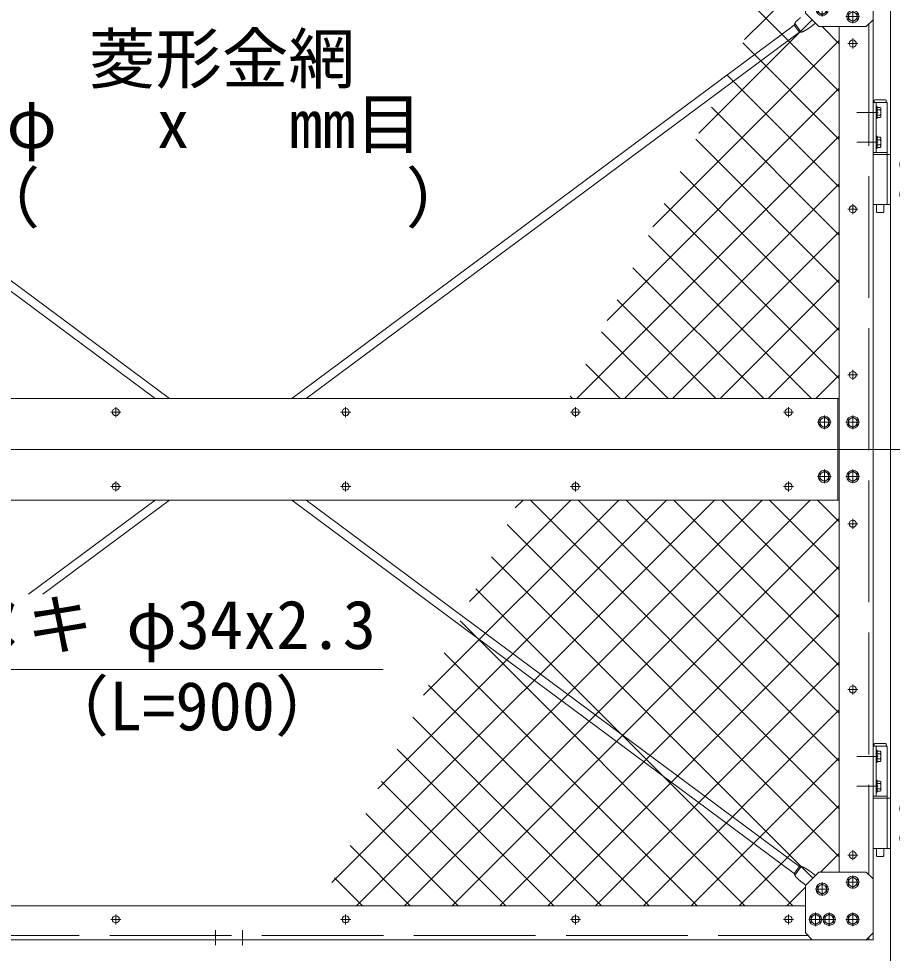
# Model space of a CAD drawing. Units: millimetres, scale not verified. Extents: x -6300 to 6300, y -4455 to 4455.
# Drawn here: x -1402 to -110, y -115 to 1266 of the extents above; entities that cross this region are included whole.
import ezdxf
from ezdxf.enums import TextEntityAlignment as Align

# ---------------------------------------------------------------- set-up
doc = ezdxf.new("R2010")
doc.units = ezdxf.units.MM
doc.header["$LTSCALE"] = 30
doc.linetypes.add('DASHED', pattern=[7.5, 6, -1.5])
doc.linetypes.add('USER1', pattern=[50.8, 31.75, -6.35, 6.35, -6.35])
for name, color, linetype, lineweight in [('0-0_D-STR1', 1, 'Continuous', 18), ('0-1_D-BMK', 2, 'USER1', 13), ('0-5_D-STR3', 3, 'Continuous', 13), ('0-6_D-STR2', 7, 'Continuous', 9), ('0-7_D-STR-TXT', 7, 'Continuous', 9), ('0-8_D-STR-DIM', 7, 'Continuous', 9)]:
    doc.layers.add(name, color=color, linetype=linetype, lineweight=lineweight)
doc.styles.add('ＭＳ ゴシック', font='')
doc.styles.get('ＭＳ ゴシック').set_extended_font_data('MS Gothic')

# ---------------------------------------------------------------- blocks, each defined once
blk = doc.blocks.new('U52')
at = {"layer": '0-1_D-BMK'}
for p, q in [((300, 0), (-300, 0)), ((0, -300), (0, 300))]:
    blk.add_line(p, q, dxfattribs=at)
at = {"layer": '0-5_D-STR3'}
blk.add_lwpolyline([(194.9, 112.5), (0, 225), (-194.9, 112.5), (-194.9, -112.5), (0, -225), (194.9, -112.5)], close=True, dxfattribs=at)
for radius in [270, 194.9]:
    blk.add_circle((0, 0), radius, dxfattribs=at)
blk = doc.blocks.new('U71')
at = {"layer": '0-5_D-STR3'}
blk.add_line((2700, -2400), (2100, -3000), dxfattribs=at)
blk.add_lwpolyline([(2700, -2400), (2700, -300), (2400, 0), (0, 0), (-300, -300), (-300, -2700), (0, -3000), (2100, -3000)], dxfattribs=at)
at = {"layer": '0-8_D-STR-DIM'}
for p in [(600, -900), (1650.1, -900), (2250.1, -900), (1956.2, -2243.8), (600, -2550)]:
    blk.add_blockref('U52', p, dxfattribs=at)
blk = doc.blocks.new('U74')
at = {"layer": '0-1_D-BMK'}
for p, q in [((721.6, -450), (-409.6, -450)), ((721.6, -1770), (-409.6, -1770))]:
    blk.add_line(p, q, dxfattribs=at)
at = {"layer": '0-5_D-STR3'}
for p, q in [((-630, 0), (0, 0)), ((-630, 0), (-630, -4530)), ((-75, 120), (-555, 120)), ((-555, 0), (-75, 0)), ((-135, 0), (-135, -2220)), ((0, 0), (0, -4530)), ((-348, -281.1), (-348, -618.9)), ((-315.6, -225), (-183, -225)), ((-315.6, -337.2), (-183, -337.2)), ((-183, -180), (-135, -180)), ((-183, -225), (-183, -675)), ((-135, -180), (-135, -720)), ((-315.6, -562.8), (-183, -562.8)), ((-315.6, -675), (-183, -675)), ((-348, -1601.1), (-348, -1938.9)), ((-315.6, -1545), (-183, -1545)), ((-315.6, -1657.2), (-183, -1657.2)), ((-183, -1500), (-135, -1500)), ((-183, -1545), (-183, -1995)), ((-135, -1500), (-135, -2040)), ((-315.6, -1882.8), (-183, -1882.8)), ((-315.6, -1995), (-183, -1995)), ((-780, -2310), (-630, -2310)), ((-630, -2220), (0, -2220)), ((-630, -2310), (0, -2310)), ((-1455, -2535), (-1650, -2647.2)), ((-1650, -2647.2), (-1650, -2872.8)), ((-1455, -2985), (-1650, -2872.8)), ((-1455, -2535), (-1260, -2647.2)), ((-1455, -2985), (-1260, -2872.8)), ((-1260, -2647.2), (-1260, -2872.8)), ((-1455, -3855), (-1650, -3967.2)), ((-1650, -4192.8), (-1650, -3967.2)), ((-1455, -3855), (-1260, -3967.2)), ((-1260, -4192.8), (-1260, -3967.2)), ((-1455, -4305), (-1650, -4192.8)), ((-1455, -4305), (-1260, -4192.8)), ((-780, -4530), (-630, -4530)), ((-630, -4530), (0, -4530)), ((-475.5, -4530), (-475.5, -4860)), ((-154.5, -4530), (-154.5, -4860)), ((-475.5, -4860), (-445.5, -4890)), ((-445.5, -4890), (-184.5, -4890)), ((-184.5, -4890), (-154.5, -4860))]:
    blk.add_line(p, q, dxfattribs=at)
for points in [[(-183, -180), (-183, -720), (-135, -720)], [(-183, -1500), (-183, -2040), (-135, -2040)]]:
    blk.add_lwpolyline(points, dxfattribs=at)
for centre, radius in [((-1455, -2760), 270), ((-1455, -2760), 195), ((-1455, -4080), 270), ((-1455, -4080), 195)]:
    blk.add_circle(centre, radius, dxfattribs=at)
for centre, radius, start, end in [((-537.5, 60), 62.5, 106.2602, 253.7398), ((-92.5, 60), 62.5, 286.2602, 73.7398), ((-283.2, -281.1), 64.8, 120, 240), ((-135.6, -450), 212.4, 147.93138, 212.06862), ((-283.2, -618.9), 64.8, 120, 240), ((-283.2, -1601.1), 64.8, 120, 240), ((-135.6, -1770), 212.4, 147.93138, 212.06862), ((-283.2, -1938.9), 64.8, 120, 240)]:
    blk.add_arc(centre, radius, start, end, dxfattribs=at)

msp = doc.modelspace()

# ---------------------------------------------------------------- linework, layer by layer
at = {"layer": '0-0_D-STR1', "linetype": 'DASHED'}
for p, q in [((-144.01, 1258.73), (-144.01, 0.73)), ((-1942.01, -89.27), (-234.01, -89.27)), ((-144.01, -91.27), (-144.01, -95.27))]:
    msp.add_line(p, q, dxfattribs=at)
at = {"layer": '0-0_D-STR1'}
for p, q in [((-138.01, 1264.73), (-138.01, -5.27)), ((-188.01, 1254.73), (-188.01, 4.73)), ((-1988.01, 704.73), (-188.01, 704.73)), ((-190.01, 704.73), (-190.01, 554.73)), ((-1988.01, 554.73), (-188.01, 554.73)), ((-1938.01, -45.27), (-238.01, -45.27)), ((-1948.01, -95.27), (-228.01, -95.27)), ((-138.01, -95.27), (-148.01, -95.27)), ((-138.01, -85.27), (-138.01, -95.27))]:
    msp.add_line(p, q, dxfattribs=at)
msp.add_lwpolyline([(12.99, -595.27), (-112.01, -595.27), (-112.01, 1778.73)], dxfattribs=at)
at = {"layer": '0-1_D-BMK'}
for p, q in [((-168.01, 1237.17), (-168.01, 1222.29)), ((-175.45, 1229.73), (-160.57, 1229.73)), ((-175.45, 984.73), (-160.57, 984.73)), ((-168.01, 992.17), (-168.01, 977.29)), ((-168.01, 747.17), (-168.01, 732.29)), ((-175.45, 739.73), (-160.57, 739.73)), ((-1258.01, 692.17), (-1258.01, 677.29)), ((-918.01, 692.17), (-918.01, 677.29)), ((-578.01, 692.17), (-578.01, 677.29)), ((-263.01, 692.17), (-263.01, 677.29)), ((-1265.45, 684.73), (-1250.57, 684.73)), ((-925.45, 684.73), (-910.57, 684.73)), ((-585.45, 684.73), (-570.57, 684.73)), ((-270.45, 684.73), (-255.57, 684.73)), ((-1258.01, 582.17), (-1258.01, 567.29)), ((-918.01, 582.17), (-918.01, 567.29)), ((-578.01, 582.17), (-578.01, 567.29)), ((-263.01, 582.17), (-263.01, 567.29)), ((-1265.45, 574.73), (-1250.57, 574.73)), ((-925.45, 574.73), (-910.57, 574.73)), ((-585.45, 574.73), (-570.57, 574.73)), ((-270.45, 574.73), (-255.57, 574.73)), ((-168.01, 527.17), (-168.01, 512.29)), ((-175.45, 519.73), (-160.57, 519.73)), ((-168.01, 282.17), (-168.01, 267.29)), ((-175.45, 274.73), (-160.57, 274.73)), ((-175.45, 29.73), (-160.57, 29.73)), ((-168.01, 37.17), (-168.01, 22.29)), ((-1265.45, -65.27), (-1250.57, -65.27)), ((-1258.01, -57.83), (-1258.01, -72.71)), ((-925.45, -65.27), (-910.57, -65.27)), ((-918.01, -57.83), (-918.01, -72.71)), ((-585.45, -65.27), (-570.57, -65.27)), ((-578.01, -57.83), (-578.01, -72.71)), ((-270.45, -65.27), (-255.57, -65.27)), ((-263.01, -57.83), (-263.01, -72.71)), ((-1110.72, -103.27), (-1110.72, -81.27)), ((-1070.72, -103.27), (-1070.72, -81.27))]:
    msp.add_line(p, q, dxfattribs=at)
at = {"layer": '0-5_D-STR3'}
for p, q in [((-253.79, 1259.17), (-244.47, 1246.63)), ((-223.07, 1259.8), (-233.53, 1252.03)), ((-1199.62, 704.73), (-1929.06, 1246.61)), ((-1178.32, 704.73), (-1921.49, 1256.8)), ((-997.69, 704.73), (-254.52, 1256.8)), ((-976.4, 704.73), (-246.95, 1246.61)), ((-254.52, 1256.8), (-246.95, 1246.61)), ((-1387.19, 415.39), (-1199.62, 554.73)), ((-1365.89, 415.39), (-1178.32, 554.73)), ((-254.52, 2.66), (-997.69, 554.73)), ((-246.95, 12.86), (-976.4, 554.73)), ((-246.95, 12.86), (-254.52, 2.66)), ((-244.47, 12.84), (-253.79, 0.3)), ((-223.07, -0.33), (-233.53, 7.44)), ((-237.37, -14.63), (-245.46, -8.62))]:
    msp.add_line(p, q, dxfattribs=at)
for points in [[(-254.52, 1256.8), (-254.45, 1257.04), (-254.38, 1257.28), (-254.32, 1257.51), (-254.25, 1257.75), (-254.18, 1257.99), (-254.11, 1258.23), (-254.03, 1258.46), (-253.96, 1258.7), (-253.88, 1258.93), (-253.79, 1259.16), (-253.7, 1259.38), (-253.61, 1259.61), (-253.5, 1259.83), (-253.39, 1260.05), (-253.28, 1260.26), (-253.16, 1260.47), (-253.03, 1260.68), (-252.89, 1260.88), (-252.76, 1261.08), (-252.61, 1261.28), (-252.46, 1261.48), (-252.31, 1261.67), (-252.15, 1261.86), (-251.99, 1262.05), (-251.83, 1262.23), (-251.66, 1262.42), (-251.49, 1262.6), (-251.32, 1262.78), (-251.15, 1262.96), (-250.97, 1263.14), (-250.79, 1263.31), (-250.61, 1263.49), (-250.43, 1263.66), (-250.25, 1263.83), (-250.06, 1264), (-249.88, 1264.17), (-249.7, 1264.34), (-249.52, 1264.51), (-249.33, 1264.68)], [(-249.33, 1264.68), (-249.15, 1264.85), (-248.97, 1265.02), (-248.79, 1265.19), (-248.6, 1265.35), (-248.42, 1265.52), (-248.24, 1265.68), (-248.05, 1265.85), (-247.87, 1266.01), (-247.69, 1266.18), (-247.51, 1266.34), (-247.32, 1266.5), (-247.14, 1266.66), (-246.95, 1266.82), (-246.77, 1266.98), (-246.58, 1267.14), (-246.4, 1267.3), (-246.21, 1267.46), (-246.02, 1267.61), (-245.84, 1267.77), (-245.65, 1267.93), (-245.46, 1268.08)], [(-246.95, 1246.61), (-246.7, 1246.61), (-246.45, 1246.6), (-246.21, 1246.6), (-245.96, 1246.6), (-245.71, 1246.59), (-245.47, 1246.59), (-245.22, 1246.6), (-244.97, 1246.6), (-244.73, 1246.61), (-244.48, 1246.63), (-244.24, 1246.65), (-244, 1246.68), (-243.76, 1246.71), (-243.52, 1246.75), (-243.28, 1246.8), (-243.04, 1246.86), (-242.81, 1246.92), (-242.57, 1246.99), (-242.34, 1247.06), (-242.11, 1247.14), (-241.88, 1247.23), (-241.65, 1247.32), (-241.42, 1247.41), (-241.2, 1247.51), (-240.97, 1247.62), (-240.75, 1247.72), (-240.52, 1247.83), (-240.3, 1247.95), (-240.08, 1248.06), (-239.86, 1248.18), (-239.64, 1248.3), (-239.42, 1248.42), (-239.2, 1248.55), (-238.98, 1248.67), (-238.77, 1248.8), (-238.55, 1248.92), (-238.33, 1249.05), (-238.12, 1249.17), (-237.91, 1249.3)], [(-237.91, 1249.3), (-237.69, 1249.43), (-237.48, 1249.55), (-237.27, 1249.68), (-237.05, 1249.81), (-236.84, 1249.93), (-236.63, 1250.06), (-236.42, 1250.19), (-236.21, 1250.31), (-236, 1250.44), (-235.79, 1250.57), (-235.58, 1250.7), (-235.38, 1250.83), (-235.17, 1250.96), (-234.96, 1251.09), (-234.76, 1251.22), (-234.55, 1251.35), (-234.35, 1251.49), (-234.14, 1251.62), (-233.94, 1251.76), (-233.74, 1251.89), (-233.53, 1252.03)], [(-254.52, 2.66), (-254.45, 2.43), (-254.38, 2.19), (-254.32, 1.95), (-254.25, 1.71), (-254.18, 1.48), (-254.11, 1.24), (-254.03, 1), (-253.96, 0.77), (-253.88, 0.54), (-253.79, 0.31), (-253.7, 0.08), (-253.61, -0.14), (-253.5, -0.36), (-253.39, -0.58), (-253.28, -0.79), (-253.16, -1), (-253.03, -1.21), (-252.89, -1.41), (-252.76, -1.62), (-252.61, -1.81), (-252.46, -2.01), (-252.31, -2.2), (-252.15, -2.39), (-251.99, -2.58), (-251.83, -2.77), (-251.66, -2.95), (-251.49, -3.13), (-251.32, -3.31), (-251.15, -3.49), (-250.97, -3.67), (-250.79, -3.85), (-250.61, -4.02), (-250.43, -4.19), (-250.25, -4.37), (-250.06, -4.54), (-249.88, -4.71), (-249.7, -4.88), (-249.52, -5.05), (-249.33, -5.22)], [(-246.95, 12.86), (-246.7, 12.86), (-246.45, 12.86), (-246.21, 12.87), (-245.96, 12.87), (-245.71, 12.87), (-245.47, 12.87), (-245.22, 12.87), (-244.97, 12.87), (-244.73, 12.86), (-244.48, 12.84), (-244.24, 12.82), (-244, 12.79), (-243.76, 12.76), (-243.52, 12.71), (-243.28, 12.67), (-243.04, 12.61), (-242.81, 12.55), (-242.57, 12.48), (-242.34, 12.4), (-242.11, 12.32), (-241.88, 12.24), (-241.65, 12.15), (-241.42, 12.05), (-241.2, 11.95), (-240.97, 11.85), (-240.75, 11.74), (-240.52, 11.63), (-240.3, 11.52), (-240.08, 11.4), (-239.86, 11.29), (-239.64, 11.17), (-239.42, 11.04), (-239.2, 10.92), (-238.98, 10.8), (-238.77, 10.67), (-238.55, 10.54), (-238.33, 10.42), (-238.12, 10.29), (-237.91, 10.17)], [(-237.91, 10.17), (-237.69, 10.04), (-237.48, 9.91), (-237.27, 9.79), (-237.05, 9.66), (-236.84, 9.53), (-236.63, 9.41), (-236.42, 9.28), (-236.21, 9.15), (-236, 9.02), (-235.79, 8.9), (-235.58, 8.77), (-235.38, 8.64), (-235.17, 8.51), (-234.96, 8.38), (-234.76, 8.24), (-234.55, 8.11), (-234.35, 7.98), (-234.14, 7.85), (-233.94, 7.71), (-233.74, 7.58), (-233.53, 7.44)], [(-249.33, -5.22), (-249.15, -5.38), (-248.97, -5.55), (-248.79, -5.72), (-248.6, -5.89), (-248.42, -6.05), (-248.24, -6.22), (-248.05, -6.38), (-247.87, -6.55), (-247.69, -6.71), (-247.51, -6.87), (-247.32, -7.03), (-247.14, -7.19), (-246.95, -7.36), (-246.77, -7.52), (-246.58, -7.67), (-246.4, -7.83), (-246.21, -7.99), (-246.02, -8.15), (-245.84, -8.3), (-245.65, -8.46), (-245.46, -8.62)]]:
    msp.add_lwpolyline(points, dxfattribs=at)
for centre in [(-168.01, 1229.73), (-168.01, 984.73), (-168.01, 739.73), (-1258.01, 684.73), (-918.01, 684.73), (-578.01, 684.73), (-263.01, 684.73), (-1258.01, 574.73), (-918.01, 574.73), (-578.01, 574.73), (-263.01, 574.73), (-168.01, 519.73), (-168.01, 274.73), (-168.01, 29.73), (-1258.01, -65.27), (-918.01, -65.27), (-578.01, -65.27), (-263.01, -65.27)]:
    msp.add_circle(centre, 5.25, dxfattribs=at)
at = {"layer": '0-6_D-STR2'}
for p, q in [((-328.08, 1235.68), (-259.03, 1304.73)), ((-188.01, 1158.76), (-307.32, 1278.08)), ((-395.88, 1097.18), (-228.16, 1264.89)), ((-188.01, 1229.48), (-213.26, 1254.73)), ((-463.67, 958.67), (-188.01, 1234.33)), ((-188.01, 1088.05), (-330.56, 1230.61)), ((-188.01, 1017.34), (-353.8, 1183.14)), ((-531.47, 820.16), (-188.01, 1163.62)), ((-188.01, 946.63), (-377.04, 1135.66)), ((-576.19, 704.73), (-188.01, 1092.91)), ((-188.01, 875.92), (-400.27, 1088.19)), ((-188.01, 805.21), (-423.51, 1040.72)), ((-505.47, 704.73), (-188.01, 1022.2)), ((-188.01, 734.5), (-446.75, 993.24)), ((-228.95, 704.73), (-469.99, 945.77)), ((-434.76, 704.73), (-188.01, 951.49)), ((-299.66, 704.73), (-493.22, 898.3)), ((-364.05, 704.73), (-188.01, 880.78)), ((-370.37, 704.73), (-516.46, 850.82)), ((-441.08, 704.73), (-539.7, 803.35)), ((-293.34, 704.73), (-188.01, 810.07)), ((-511.79, 704.73), (-562.93, 755.88)), ((-222.63, 704.73), (-188.01, 739.36)), ((-582.5, 704.73), (-586.17, 708.4)), ((-938.24, -10.88), (-372.63, 554.73)), ((-901.92, -45.27), (-301.92, 554.73)), ((-870.45, 127.63), (-443.34, 554.73)), ((-831.21, -45.27), (-231.21, 554.73)), ((-802.65, 266.14), (-514.05, 554.73)), ((-734.85, 404.64), (-584.76, 554.73)), ((-667.06, 543.15), (-655.47, 554.73)), ((-188.01, 98.1), (-644.63, 554.73)), ((-188.01, 168.81), (-573.92, 554.73)), ((-188.01, 239.53), (-503.21, 554.73)), ((-188.01, 310.24), (-432.5, 554.73)), ((-188.01, 380.95), (-361.79, 554.73)), ((-188.01, 451.66), (-291.08, 554.73)), ((-188.01, 522.37), (-220.37, 554.73)), ((-760.5, -45.27), (-188.01, 527.23)), ((-188.01, 27.39), (-679.12, 518.51)), ((-227.03, -4.29), (-702.36, 471.03)), ((-689.79, -45.27), (-188.01, 456.52)), ((-256.77, -45.27), (-725.59, 423.56)), ((-327.48, -45.27), (-748.83, 376.09)), ((-619.08, -45.27), (-188.01, 385.81)), ((-398.19, -45.27), (-772.07, 328.61)), ((-548.37, -45.27), (-188.01, 315.1)), ((-468.9, -45.27), (-795.31, 281.14)), ((-477.66, -45.27), (-188.01, 244.39)), ((-539.61, -45.27), (-818.54, 233.67)), ((-610.32, -45.27), (-841.78, 186.19)), ((-406.95, -45.27), (-188.01, 173.67)), ((-681.03, -45.27), (-865.02, 138.72)), ((-336.24, -45.27), (-188.01, 102.96)), ((-751.74, -45.27), (-888.25, 91.25)), ((-822.45, -45.27), (-911.49, 43.77)), ((-215.53, 4.73), (-188.01, 32.25)), ((-893.16, -45.27), (-934.73, -3.7)), ((-265.53, -45.27), (-238.01, -17.75))]:
    msp.add_line(p, q, dxfattribs=at)
at = {"layer": '0-7_D-STR-TXT'}
msp.add_lwpolyline([(-862.37, 304.43), (-1711.9, 304.43), (-1940.98, 611.13)], dxfattribs=at)
at = {"layer": '0-8_D-STR-DIM'}
for q in [(543.28, 629.73), (542.99, 629.73)]:
    msp.add_line((-1585.26, 629.73), q, dxfattribs=at)

# ---------------------------------------------------------------- block references
at = {"layer": '0-8_D-STR-DIM', "yscale": 0.03333333}
for name, p, xscale in [('U71', (-148.01, 1354.73), -0.03333333), ('U74', (-138.01, 1142.73), -0.03333333), ('U52', (-210.01, 669.73), 0.03333333), ('U52', (-168.01, 669.73), 0.03333333), ('U52', (-210.01, 589.73), 0.03333333), ('U52', (-168.01, 589.73), 0.03333333), ('U74', (-138.01, 190.73), -0.03333333)]:
    msp.add_blockref(name, p, dxfattribs=dict(at, xscale=xscale))
at = {"layer": '0-8_D-STR-DIM', "xscale": 0.03333333, "yscale": 0.03333333, "rotation": 180}
msp.add_blockref('U71', (-148.01, -95.27), dxfattribs=at)

# ---------------------------------------------------------------- texts
at = {"layer": '0-7_D-STR-TXT', "style": 'ＭＳ ゴシック'}
for s, p in [('菱形金網', (-1297.81, 1149.57)), ('φ   x   mm目', (-1419.63, 1053.55)), ('（\u3000\u3000   \u3000\u3000）', (-1468.36, 943.9)), ('カンヌキ φ34x2.3', (-1685.09, 312.8)), ('（L=900）', (-1366.4, 192.53))]:
    msp.add_text(s, height=72.14, dxfattribs=at).set_placement(p, align=Align.BOTTOM_LEFT)

doc.saveas('drawing.dxf')
